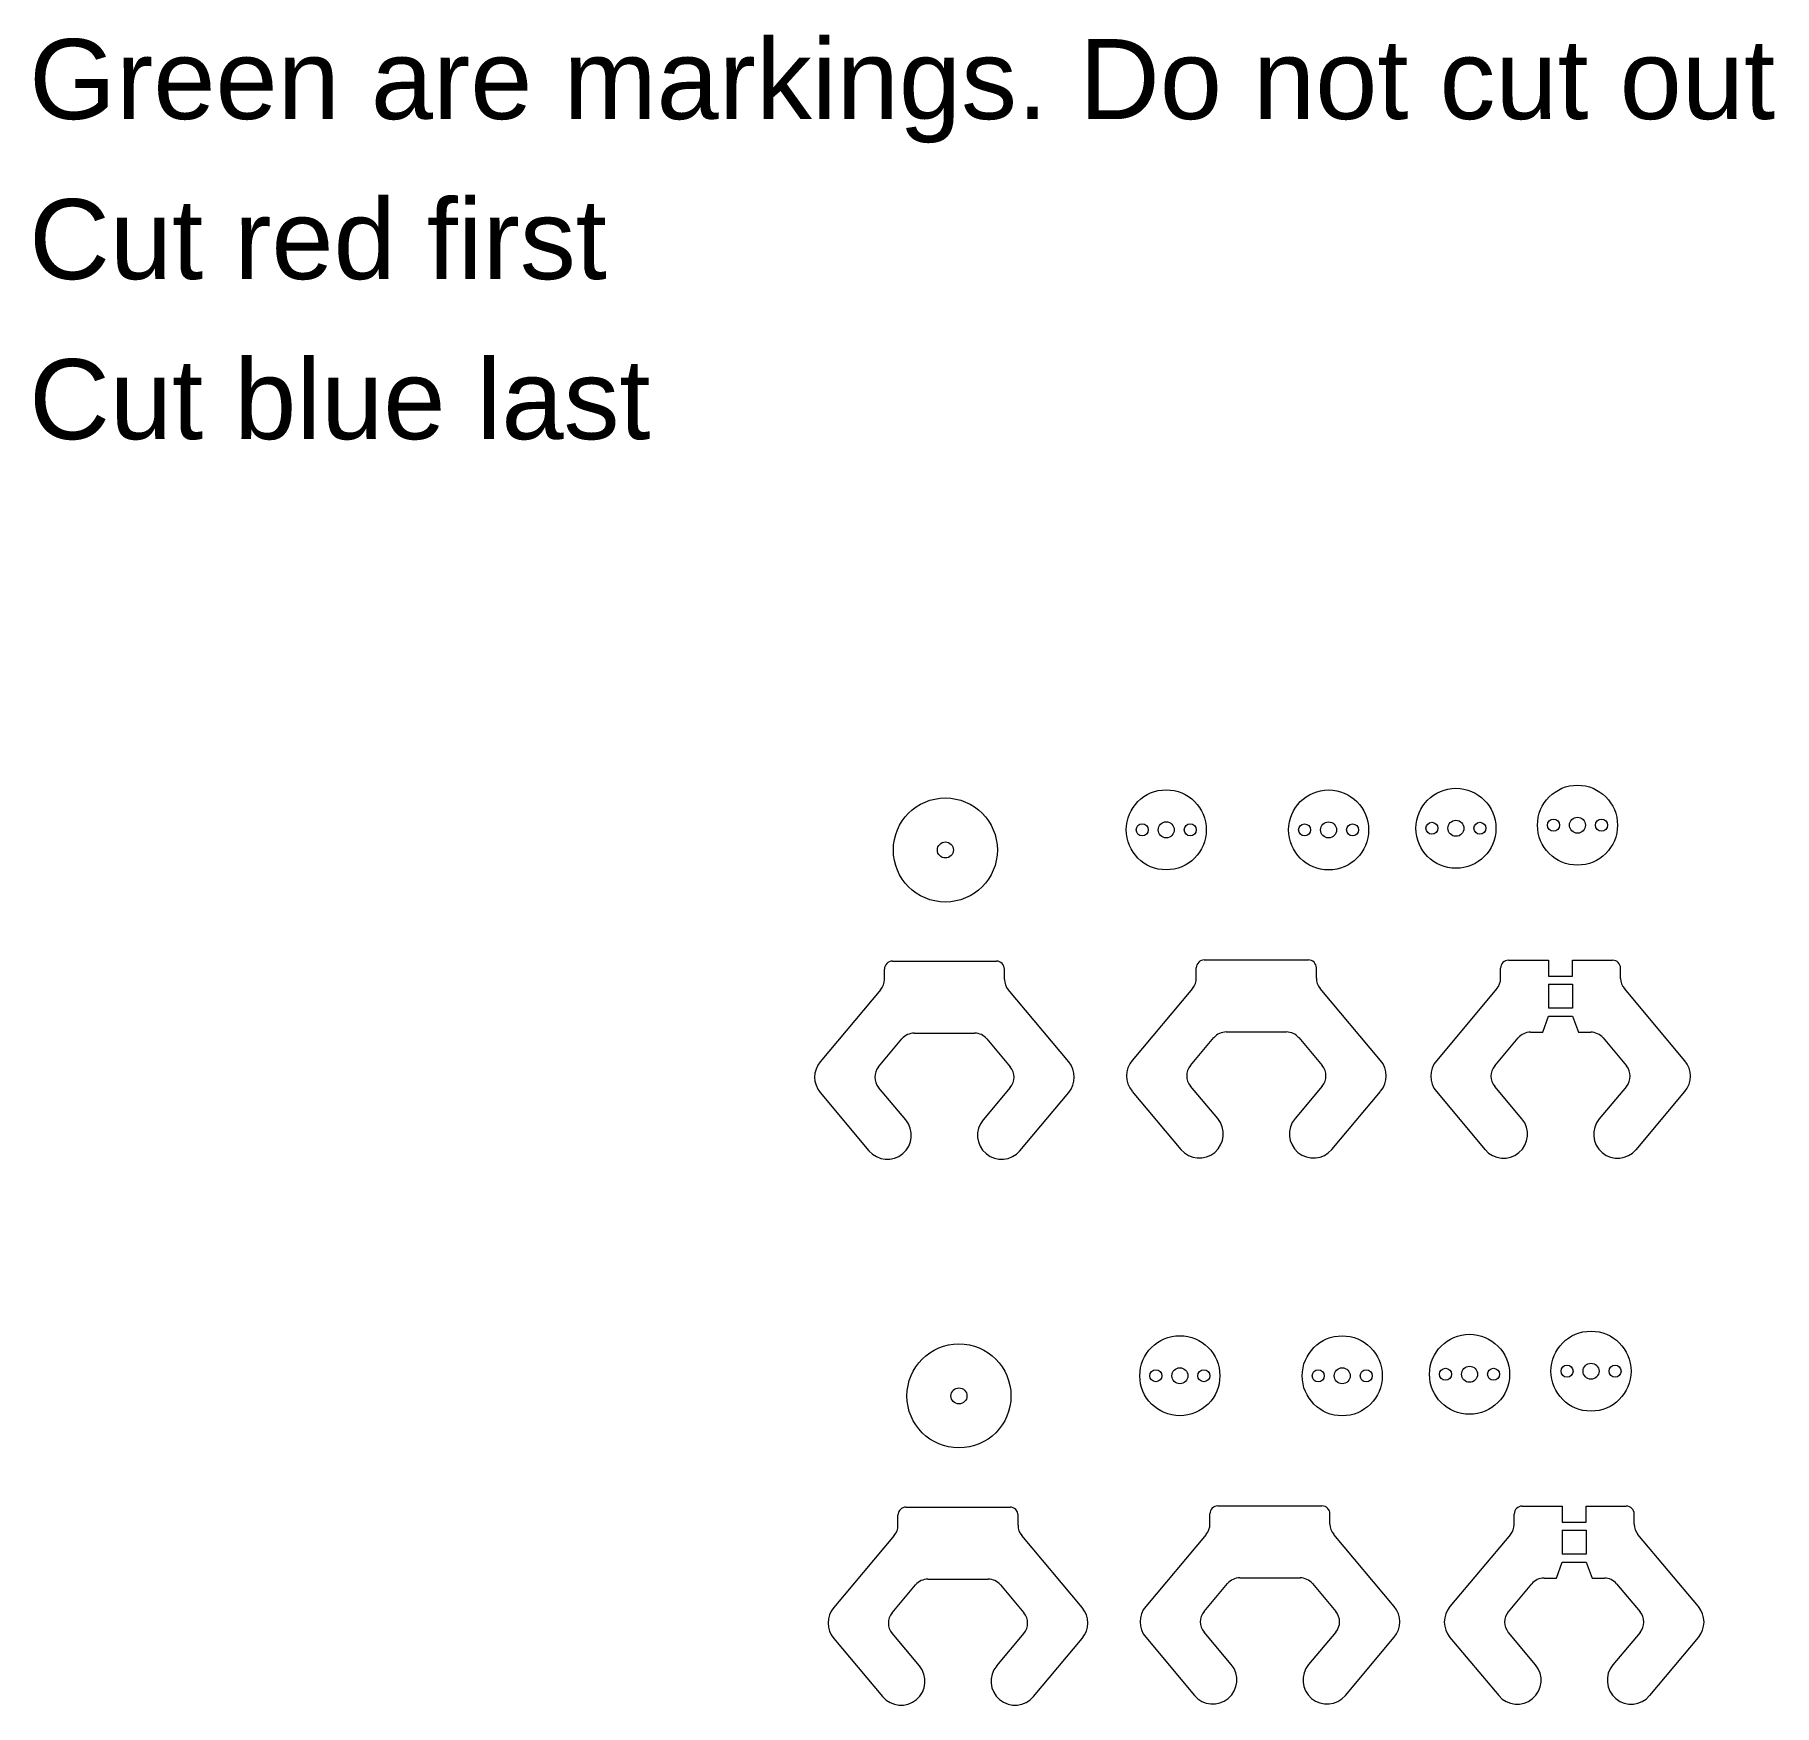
# Model space of a CAD drawing. Header units: millimetres. Extents: x -276 to 773, y -135 to 471.
# Drawn here: x 10.7 to 228.1, y 261.8 to 470.5 of the extents above; entities that cross this region are included whole.
import ezdxf

# ---------------------------------------------------------------- set-up
doc = ezdxf.new("R2010")
doc.units = ezdxf.units.MM
for name, color, linetype, lineweight, true_color in [('layer 1', 5, 'Continuous', 25, 0x0000ff), ('layer 3', 1, 'Continuous', 25, 0xff0000), ('layer 5', 3, 'Continuous', 25, 0x00ff00)]:
    doc.layers.add(name, color=color, linetype=linetype, lineweight=lineweight, true_color=true_color)
doc.styles.add('textstyle11', font='')
doc.styles.add('textstyle12', font='')
doc.styles.add('textstyle13', font='')
doc.styles.get('textstyle11').set_extended_font_data('Arial')
doc.styles.get('textstyle12').set_extended_font_data('Arial')
doc.styles.get('textstyle13').set_extended_font_data('Arial')

msp = doc.modelspace()

# ---------------------------------------------------------------- linework, layer by layer
at = {"layer": 'layer 1'}
for p, q in [((117.87, 354.77), (130.87, 354.77)), ((156.85, 354.92), (169.85, 354.92)), ((194.87, 354.89), (199.87, 354.89)), ((199.87, 354.89), (199.87, 352.89)), ((202.87, 354.89), (207.87, 354.89)), ((202.87, 352.89), (202.87, 354.89)), ((116.87, 352.49), (116.87, 353.77)), ((131.87, 352.49), (131.87, 353.77)), ((155.85, 352.65), (155.85, 353.92)), ((170.85, 352.65), (170.85, 353.92)), ((193.87, 352.62), (193.87, 353.89)), ((199.87, 352.89), (202.87, 352.89)), ((208.87, 352.62), (208.87, 353.89)), ((116.41, 351.21), (108.85, 342.2)), ((139.9, 342.2), (132.34, 351.21)), ((155.39, 351.36), (147.83, 342.36)), ((178.88, 342.36), (171.32, 351.36)), ((193.41, 351.34), (185.85, 342.33)), ((216.9, 342.33), (209.34, 351.34)), ((199.15, 345.89), (199.87, 347.89)), ((199.87, 347.89), (202.87, 347.89)), ((202.87, 347.89), (203.6, 345.89)), ((120.6, 345.77), (128.14, 345.77)), ((159.58, 345.92), (167.12, 345.92)), ((197.6, 345.89), (199.15, 345.89)), ((203.6, 345.89), (205.14, 345.89)), ((116.14, 341.56), (119.07, 345.05)), ((129.67, 345.05), (132.6, 341.56)), ((155.12, 341.72), (158.05, 345.21)), ((168.65, 345.21), (171.58, 341.72)), ((193.14, 341.69), (196.07, 345.18)), ((206.67, 345.18), (209.6, 341.69)), ((158.52, 335.09), (155.12, 339.14)), ((171.58, 339.14), (168.19, 335.09)), ((196.54, 335.07), (193.14, 339.12)), ((209.6, 339.12), (206.21, 335.07)), ((108.85, 338.35), (114.94, 331.08)), ((119.54, 334.94), (116.14, 338.99)), ((132.6, 338.99), (129.21, 334.94)), ((133.8, 331.08), (139.9, 338.35)), ((147.83, 338.5), (153.92, 331.24)), ((172.78, 331.24), (178.88, 338.5)), ((185.85, 338.47), (191.94, 331.21)), ((210.8, 331.21), (216.9, 338.47)), ((119.17, 330.71), (119.17, 330.71)), ((129.58, 330.71), (129.58, 330.71)), ((158.15, 330.87), (158.15, 330.87)), ((168.55, 330.87), (168.55, 330.87)), ((196.17, 330.84), (196.17, 330.84)), ((206.58, 330.84), (206.58, 330.84)), ((118.57, 284.27), (118.57, 285.54)), ((119.57, 286.54), (132.57, 286.54)), ((133.57, 284.27), (133.57, 285.54)), ((157.55, 284.43), (157.55, 285.7)), ((158.55, 286.7), (171.55, 286.7)), ((172.55, 284.43), (172.55, 285.7)), ((195.57, 284.4), (195.57, 285.67)), ((196.57, 286.67), (201.57, 286.67)), ((201.57, 286.67), (201.57, 284.67)), ((204.57, 286.67), (209.57, 286.67)), ((204.57, 284.67), (204.57, 286.67)), ((210.57, 284.4), (210.57, 285.67)), ((118.1, 282.98), (110.54, 273.98)), ((141.59, 273.98), (134.04, 282.98)), ((157.08, 283.14), (149.52, 274.13)), ((180.57, 274.13), (173.02, 283.14)), ((195.1, 283.11), (187.54, 274.11)), ((201.57, 284.67), (204.57, 284.67)), ((218.59, 274.11), (211.04, 283.11)), ((200.84, 277.67), (201.57, 279.67)), ((201.57, 279.67), (204.57, 279.67)), ((204.57, 279.67), (205.3, 277.67)), ((117.84, 273.34), (120.77, 276.83)), ((122.3, 277.54), (129.84, 277.54)), ((131.37, 276.83), (134.3, 273.34)), ((156.82, 273.49), (159.75, 276.98)), ((161.28, 277.7), (168.82, 277.7)), ((170.35, 276.98), (173.28, 273.49)), ((194.84, 273.46), (197.77, 276.96)), ((199.3, 277.67), (200.84, 277.67)), ((205.3, 277.67), (206.84, 277.67)), ((208.37, 276.96), (211.3, 273.46)), ((110.54, 270.12), (116.64, 262.86)), ((121.24, 266.72), (117.84, 270.77)), ((134.3, 270.77), (130.9, 266.72)), ((135.5, 262.86), (141.59, 270.12)), ((149.52, 270.28), (155.62, 263.01)), ((160.22, 266.87), (156.82, 270.92)), ((173.28, 270.92), (169.88, 266.87)), ((174.48, 263.01), (180.57, 270.28)), ((187.54, 270.25), (193.64, 262.99)), ((198.24, 266.84), (194.84, 270.89)), ((211.3, 270.89), (207.9, 266.84)), ((212.5, 262.99), (218.59, 270.25)), ((120.87, 262.49), (120.87, 262.49)), ((131.27, 262.49), (131.27, 262.49)), ((159.85, 262.64), (159.85, 262.64)), ((170.25, 262.64), (170.25, 262.64)), ((197.87, 262.62), (197.87, 262.62)), ((208.27, 262.62), (208.27, 262.62))]:
    msp.add_line(p, q, dxfattribs=at)
for centre, radius in [((152.09, 371.18), 5), ((172.38, 371.17), 5), ((188.29, 371.37), 5), ((203.48, 371.76), 5), ((124.49, 368.66), 6.5), ((126.19, 300.44), 6.5), ((153.79, 302.96), 5), ((174.08, 302.95), 5), ((189.99, 303.14), 5), ((205.17, 303.53), 5)]:
    msp.add_circle(centre, radius, dxfattribs=at)
for centre, radius, start, end in [((117.87, 353.77), 1, 90, 180), ((130.87, 353.77), 1, 0, 90), ((156.85, 353.92), 1, 90, 180), ((169.85, 353.92), 1, 0, 90), ((194.87, 353.89), 1, 90, 180), ((207.87, 353.89), 1, 0, 90), ((114.87, 352.49), 2, 320, 0), ((133.87, 352.49), 2, 180, 220), ((153.85, 352.65), 2, 320, 0), ((172.85, 352.65), 2, 180, 220), ((191.87, 352.62), 2, 320, 0), ((210.87, 352.62), 2, 180, 220), ((120.6, 343.77), 2, 90, 140), ((128.14, 343.77), 2, 40, 90), ((159.58, 343.92), 2, 90, 140), ((167.12, 343.92), 2, 40, 90), ((197.6, 343.89), 2, 90, 140), ((205.14, 343.89), 2, 40, 90), ((111.15, 340.27), 3, 140, 220), ((117.67, 340.27), 2, 140, 220), ((131.07, 340.27), 2, 320, 40), ((137.6, 340.27), 3, 320, 40), ((150.13, 340.43), 3, 140, 220), ((156.65, 340.43), 2, 140, 220), ((170.05, 340.43), 2, 320, 40), ((176.58, 340.43), 3, 320, 40), ((188.15, 340.4), 3, 140, 220), ((194.67, 340.4), 2, 140, 220), ((208.07, 340.4), 2, 320, 40), ((214.6, 340.4), 3, 320, 40), ((117.24, 333.01), 3, 310, 40), ((131.5, 333.01), 3, 140, 230), ((156.22, 333.17), 3, 310, 40), ((170.48, 333.17), 3, 140, 230), ((194.24, 333.14), 3, 310, 40), ((208.5, 333.14), 3, 140, 230), ((117.24, 333.01), 3, 220, 310), ((131.5, 333.01), 3, 230, 320), ((156.22, 333.17), 3, 220, 310), ((170.48, 333.17), 3, 230, 320), ((194.24, 333.14), 3, 220, 310), ((208.5, 333.14), 3, 230, 320), ((119.57, 285.54), 1, 90, 180), ((132.57, 285.54), 1, 0, 90), ((158.55, 285.7), 1, 90, 180), ((171.55, 285.7), 1, 0, 90), ((196.57, 285.67), 1, 90, 180), ((209.57, 285.67), 1, 0, 90), ((116.57, 284.27), 2, 320, 0), ((135.57, 284.27), 2, 180, 220), ((155.55, 284.43), 2, 320, 0), ((174.55, 284.43), 2, 180, 220), ((193.57, 284.4), 2, 320, 0), ((212.57, 284.4), 2, 180, 220), ((122.3, 275.54), 2, 90, 140), ((129.84, 275.54), 2, 40, 90), ((161.28, 275.7), 2, 90, 140), ((168.82, 275.7), 2, 40, 90), ((199.3, 275.67), 2, 90, 140), ((206.84, 275.67), 2, 40, 90), ((112.84, 272.05), 3, 140, 220), ((139.29, 272.05), 3, 320, 40), ((151.82, 272.21), 3, 140, 220), ((178.27, 272.21), 3, 320, 40), ((189.84, 272.18), 3, 140, 220), ((216.29, 272.18), 3, 320, 40), ((119.37, 272.05), 2, 140, 220), ((132.77, 272.05), 2, 320, 40), ((158.35, 272.21), 2, 140, 220), ((171.75, 272.21), 2, 320, 40), ((196.37, 272.18), 2, 140, 220), ((209.77, 272.18), 2, 320, 40), ((118.94, 264.79), 3, 310, 40), ((133.2, 264.79), 3, 140, 230), ((157.92, 264.94), 3, 310, 40), ((172.18, 264.94), 3, 140, 230), ((195.94, 264.91), 3, 310, 40), ((210.2, 264.91), 3, 140, 230), ((157.92, 264.94), 3, 220, 310), ((172.18, 264.94), 3, 230, 320), ((118.94, 264.79), 3, 220, 310), ((133.2, 264.79), 3, 230, 320), ((195.94, 264.91), 3, 220, 310), ((210.2, 264.91), 3, 230, 320)]:
    msp.add_arc(centre, radius, start, end, dxfattribs=at)
at = {"layer": 'layer 3'}
for p, q in [((199.87, 351.89), (202.87, 351.89)), ((199.87, 351.89), (199.87, 348.89)), ((202.87, 351.89), (202.87, 348.89)), ((202.87, 348.89), (199.87, 348.89)), ((201.57, 283.67), (204.57, 283.67)), ((201.57, 283.67), (201.57, 280.67)), ((204.57, 283.67), (204.57, 280.67)), ((204.57, 280.67), (201.57, 280.67))]:
    msp.add_line(p, q, dxfattribs=at)
for centre, radius in [((149.09, 371.18), 0.75), ((152.09, 371.18), 1), ((155.09, 371.18), 0.75), ((169.38, 371.17), 0.75), ((172.38, 371.17), 1), ((175.38, 371.17), 0.75), ((185.29, 371.37), 0.75), ((188.29, 371.37), 1), ((191.29, 371.37), 0.75), ((200.48, 371.76), 0.75), ((203.48, 371.76), 1), ((206.48, 371.76), 0.75), ((124.49, 368.66), 1), ((205.17, 303.53), 1), ((150.79, 302.96), 0.75), ((153.79, 302.96), 1), ((156.79, 302.96), 0.75), ((171.08, 302.95), 0.75), ((174.08, 302.95), 1), ((177.08, 302.95), 0.75), ((186.99, 303.14), 0.75), ((189.99, 303.14), 1), ((192.99, 303.14), 0.75), ((202.17, 303.53), 0.75), ((208.17, 303.53), 0.75), ((126.19, 300.44), 1)]:
    msp.add_circle(centre, radius, dxfattribs=at)

# ---------------------------------------------------------------- texts
at = {"layer": 'layer 1', "insert": (10, 430), "char_height": 1, "attachment_point": 1, "style": 'textstyle13'}
msp.add_mtext('\\H10;Cut blue last', dxfattribs=at)
at = {"layer": 'layer 3', "insert": (10, 450), "char_height": 1, "attachment_point": 1, "style": 'textstyle12'}
msp.add_mtext('\\H10;Cut red first', dxfattribs=at)
at = {"layer": 'layer 5', "insert": (10, 470), "char_height": 1, "attachment_point": 1, "style": 'textstyle11'}
msp.add_mtext('\\H10;Green are markings. Do not cut out', dxfattribs=at)

doc.saveas('drawing.dxf')
